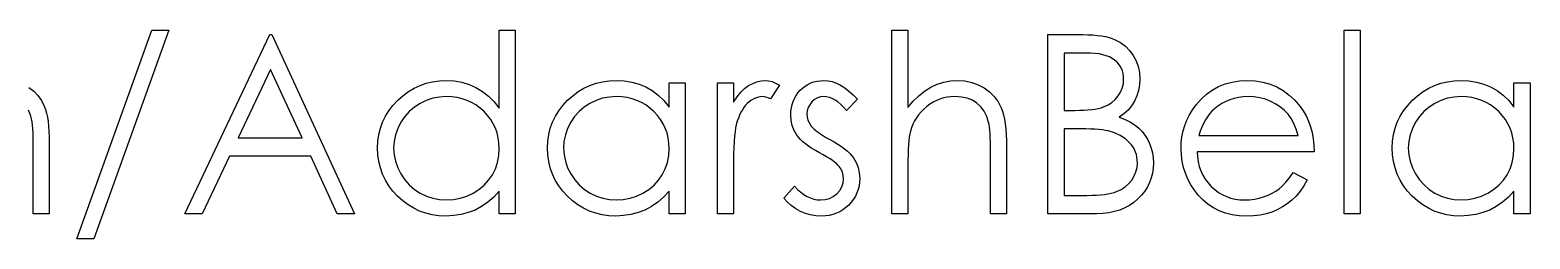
# Model space of a CAD drawing. Header units: millimetres. Extents: x -27 to 266, y -7 to 117.
# Drawn here: x 136.35 to 165.67, y 65.19 to 69.27 of the extents above; entities that cross this region are included whole.
import ezdxf

# ---------------------------------------------------------------- set-up
doc = ezdxf.new("R2010")
doc.units = ezdxf.units.MM

msp = doc.modelspace()

# ---------------------------------------------------------------- linework, layer by layer
at = {"color": 7, "linetype": 'Continuous', "flags": 128}
for points in [[(139.064, 69.271), (137.6, 65.188), (137.6, 65.188), (137.269, 65.188), (137.269, 65.188), (138.733, 69.271), (138.733, 69.271), (139.064, 69.271)], [(145.839, 69.271), (145.839, 65.681), (145.839, 65.681), (145.525, 65.681), (145.525, 65.681), (145.525, 66.124), (145.525, 66.124), (145.417, 66.006), (145.302, 65.905), (145.18, 65.821), (145.053, 65.754), (144.919, 65.703), (144.779, 65.666), (144.633, 65.644), (144.481, 65.637), (144.481, 65.637), (144.345, 65.643), (144.215, 65.661), (144.089, 65.691), (143.969, 65.733), (143.854, 65.788), (143.743, 65.855), (143.638, 65.933), (143.538, 66.024), (143.446, 66.124), (143.366, 66.228), (143.3, 66.338), (143.244, 66.454), (143.202, 66.575), (143.172, 66.7), (143.153, 66.831), (143.147, 66.967), (143.147, 66.967), (143.153, 67.101), (143.172, 67.23), (143.202, 67.353), (143.246, 67.472), (143.301, 67.586), (143.369, 67.694), (143.448, 67.799), (143.541, 67.898), (143.642, 67.988), (143.749, 68.067), (143.859, 68.133), (143.976, 68.187), (144.097, 68.23), (144.223, 68.26), (144.354, 68.278), (144.49, 68.284), (144.49, 68.284), (144.647, 68.276), (144.795, 68.25), (144.936, 68.208), (145.069, 68.149), (145.195, 68.073), (145.313, 67.98), (145.423, 67.87), (145.525, 67.744), (145.525, 67.744), (145.525, 69.271), (145.525, 69.271), (145.839, 69.271)], [(153.198, 69.271), (153.512, 69.271), (153.512, 69.271), (153.512, 67.756), (153.512, 67.756), (153.616, 67.88), (153.726, 67.987), (153.839, 68.079), (153.958, 68.152), (154.082, 68.21), (154.212, 68.251), (154.346, 68.276), (154.486, 68.284), (154.486, 68.284), (154.627, 68.275), (154.76, 68.248), (154.885, 68.203), (155.002, 68.14), (155.107, 68.061), (155.198, 67.971), (155.274, 67.867), (155.335, 67.751), (155.36, 67.686), (155.382, 67.612), (155.4, 67.53), (155.415, 67.438), (155.426, 67.338), (155.435, 67.23), (155.44, 67.113), (155.442, 66.988), (155.442, 66.988), (155.442, 65.681), (155.442, 65.681), (155.128, 65.681), (155.128, 65.681), (155.128, 66.885), (155.128, 66.885), (155.127, 66.989), (155.126, 67.084), (155.123, 67.171), (155.119, 67.248), (155.114, 67.316), (155.107, 67.375), (155.1, 67.426), (155.091, 67.467), (155.091, 67.467), (155.053, 67.584), (155.003, 67.687), (154.94, 67.773), (154.863, 67.844), (154.774, 67.899), (154.673, 67.938), (154.558, 67.962), (154.43, 67.97), (154.43, 67.97), (154.354, 67.967), (154.281, 67.958), (154.209, 67.943), (154.139, 67.922), (154.071, 67.894), (154.006, 67.861), (153.942, 67.821), (153.88, 67.775), (153.822, 67.725), (153.77, 67.672), (153.722, 67.616), (153.679, 67.557), (153.642, 67.495), (153.61, 67.431), (153.582, 67.363), (153.561, 67.293), (153.561, 67.293), (153.55, 67.241), (153.54, 67.18), (153.531, 67.11), (153.524, 67.028), (153.519, 66.938), (153.515, 66.837), (153.513, 66.727), (153.512, 66.606), (153.512, 66.606), (153.512, 65.681), (153.512, 65.681), (153.198, 65.681), (153.198, 65.681), (153.198, 69.271)], [(162.038, 69.271), (162.352, 69.271), (162.352, 69.271), (162.352, 65.681), (162.352, 65.681), (162.038, 65.681), (162.038, 65.681), (162.038, 69.271)], [(141.083, 69.181), (142.698, 65.681), (142.698, 65.681), (142.357, 65.681), (142.357, 65.681), (141.839, 66.803), (141.839, 66.803), (140.253, 66.803), (140.253, 66.803), (139.721, 65.681), (139.721, 65.681), (139.378, 65.681), (139.378, 65.681), (141.038, 69.181), (141.038, 69.181), (141.083, 69.181)], [(156.25, 69.181), (156.932, 69.181), (156.932, 69.181), (157.033, 69.18), (157.127, 69.175), (157.215, 69.167), (157.297, 69.156), (157.373, 69.142), (157.444, 69.125), (157.508, 69.105), (157.566, 69.081), (157.671, 69.024), (157.765, 68.955), (157.846, 68.871), (157.916, 68.774), (157.972, 68.668), (158.012, 68.556), (158.037, 68.438), (158.044, 68.314), (158.044, 68.314), (158.038, 68.198), (158.018, 68.088), (157.986, 67.983), (157.941, 67.884), (157.884, 67.792), (157.815, 67.708), (157.733, 67.635), (157.64, 67.57), (157.64, 67.57), (157.758, 67.522), (157.863, 67.47), (157.952, 67.414), (158.027, 67.354), (158.091, 67.288), (158.147, 67.218), (158.197, 67.139), (158.238, 67.055), (158.271, 66.965), (158.295, 66.873), (158.309, 66.775), (158.314, 66.675), (158.314, 66.675), (158.309, 66.573), (158.295, 66.474), (158.271, 66.38), (158.238, 66.291), (158.195, 66.205), (158.143, 66.122), (158.081, 66.044), (158.01, 65.97), (157.931, 65.902), (157.845, 65.843), (157.753, 65.794), (157.655, 65.754), (157.55, 65.722), (157.439, 65.7), (157.321, 65.686), (157.196, 65.681), (157.196, 65.681), (156.25, 65.681), (156.25, 65.681), (156.25, 69.181)], [(156.564, 68.822), (156.564, 67.701), (156.564, 67.701), (156.775, 67.701), (156.775, 67.701), (156.867, 67.702), (156.953, 67.705), (157.033, 67.711), (157.108, 67.718), (157.174, 67.727), (157.235, 67.739), (157.29, 67.753), (157.338, 67.769), (157.424, 67.807), (157.5, 67.856), (157.567, 67.915), (157.624, 67.983), (157.671, 68.058), (157.704, 68.137), (157.724, 68.22), (157.73, 68.308), (157.73, 68.308), (157.728, 68.366), (157.719, 68.421), (157.705, 68.473), (157.686, 68.522), (157.661, 68.568), (157.631, 68.61), (157.594, 68.649), (157.553, 68.685), (157.505, 68.717), (157.451, 68.745), (157.391, 68.769), (157.324, 68.788), (157.25, 68.803), (157.17, 68.814), (157.083, 68.82), (156.99, 68.822), (156.99, 68.822), (156.564, 68.822)], [(141.057, 68.499), (140.423, 67.162), (140.423, 67.162), (141.674, 67.162), (141.674, 67.162), (141.057, 68.499)], [(136.331, 68.151), (136.426, 68.078), (136.508, 67.992), (136.577, 67.893), (136.632, 67.78), (136.655, 67.717), (136.675, 67.646), (136.692, 67.568), (136.706, 67.483), (136.716, 67.39), (136.724, 67.29), (136.729, 67.182), (136.73, 67.067), (136.73, 67.067), (136.73, 65.681), (136.73, 65.681), (136.416, 65.681), (136.416, 65.681), (136.416, 67.068), (136.416, 67.068), (136.416, 67.166), (136.413, 67.257), (136.408, 67.339), (136.401, 67.413), (136.393, 67.479), (136.383, 67.537), (136.371, 67.588), (136.357, 67.63), (136.322, 67.703)], [(149.16, 68.239), (149.16, 65.681), (149.16, 65.681), (148.846, 65.681), (148.846, 65.681), (148.846, 66.124), (148.846, 66.124), (148.737, 66.006), (148.623, 65.905), (148.501, 65.821), (148.373, 65.754), (148.239, 65.703), (148.1, 65.666), (147.953, 65.644), (147.801, 65.637), (147.801, 65.637), (147.666, 65.643), (147.535, 65.661), (147.41, 65.691), (147.289, 65.733), (147.174, 65.788), (147.063, 65.855), (146.958, 65.933), (146.858, 66.024), (146.766, 66.124), (146.687, 66.228), (146.62, 66.338), (146.565, 66.454), (146.522, 66.575), (146.492, 66.7), (146.474, 66.831), (146.467, 66.967), (146.467, 66.967), (146.474, 67.101), (146.492, 67.23), (146.523, 67.353), (146.566, 67.472), (146.622, 67.586), (146.689, 67.694), (146.769, 67.799), (146.862, 67.898), (146.962, 67.988), (147.069, 68.067), (147.18, 68.133), (147.296, 68.187), (147.418, 68.23), (147.544, 68.26), (147.675, 68.278), (147.811, 68.284), (147.811, 68.284), (147.967, 68.276), (148.116, 68.253), (148.257, 68.214), (148.39, 68.16), (148.515, 68.089), (148.634, 67.999), (148.743, 67.892), (148.846, 67.766), (148.846, 67.766), (148.846, 68.239), (148.846, 68.239), (149.16, 68.239)], [(149.788, 68.239), (150.102, 68.239), (150.102, 68.239), (150.102, 67.863), (150.102, 67.863), (150.174, 67.966), (150.247, 68.055), (150.322, 68.127), (150.399, 68.184), (150.479, 68.228), (150.56, 68.259), (150.642, 68.278), (150.726, 68.284), (150.726, 68.284), (150.791, 68.278), (150.859, 68.262), (150.928, 68.235), (151, 68.196), (151, 68.196), (150.827, 67.924), (150.827, 67.924), (150.781, 67.944), (150.739, 67.959), (150.701, 67.967), (150.667, 67.97), (150.667, 67.97), (150.591, 67.962), (150.517, 67.936), (150.445, 67.894), (150.373, 67.835), (150.339, 67.8), (150.307, 67.759), (150.277, 67.714), (150.249, 67.664), (150.223, 67.61), (150.2, 67.551), (150.178, 67.487), (150.158, 67.419), (150.158, 67.419), (150.145, 67.358), (150.134, 67.283), (150.124, 67.194), (150.116, 67.091), (150.11, 66.974), (150.106, 66.844), (150.103, 66.699), (150.102, 66.541), (150.102, 66.541), (150.102, 65.681), (150.102, 65.681), (149.788, 65.681), (149.788, 65.681), (149.788, 68.239)], [(152.525, 67.92), (152.312, 67.701), (152.312, 67.701), (152.256, 67.764), (152.2, 67.818), (152.144, 67.865), (152.089, 67.903), (152.034, 67.932), (151.979, 67.953), (151.924, 67.966), (151.87, 67.97), (151.87, 67.97), (151.804, 67.964), (151.743, 67.944), (151.687, 67.912), (151.635, 67.866), (151.593, 67.812), (151.563, 67.755), (151.544, 67.692), (151.538, 67.626), (151.538, 67.626), (151.544, 67.565), (151.56, 67.507), (151.587, 67.45), (151.625, 67.394), (151.625, 67.394), (151.649, 67.365), (151.68, 67.335), (151.717, 67.304), (151.76, 67.272), (151.809, 67.238), (151.863, 67.204), (151.924, 67.167), (151.99, 67.13), (151.99, 67.13), (152.072, 67.084), (152.146, 67.038), (152.214, 66.993), (152.275, 66.948), (152.329, 66.903), (152.377, 66.859), (152.417, 66.814), (152.451, 66.771), (152.451, 66.771), (152.503, 66.681), (152.541, 66.585), (152.562, 66.483), (152.57, 66.376), (152.57, 66.376), (152.567, 66.3), (152.557, 66.227), (152.54, 66.157), (152.517, 66.09), (152.486, 66.026), (152.449, 65.965), (152.406, 65.907), (152.356, 65.851), (152.3, 65.801), (152.242, 65.757), (152.18, 65.721), (152.115, 65.691), (152.046, 65.667), (151.974, 65.65), (151.899, 65.64), (151.821, 65.637), (151.821, 65.637), (151.715, 65.642), (151.612, 65.66), (151.511, 65.688), (151.412, 65.728), (151.319, 65.779), (151.234, 65.839), (151.157, 65.907), (151.089, 65.983), (151.089, 65.983), (151.298, 66.22), (151.298, 66.22), (151.358, 66.157), (151.419, 66.102), (151.481, 66.056), (151.544, 66.018), (151.607, 65.989), (151.673, 65.968), (151.738, 65.955), (151.804, 65.951), (151.804, 65.951), (151.895, 65.958), (151.978, 65.982), (152.055, 66.019), (152.124, 66.073), (152.182, 66.137), (152.223, 66.207), (152.248, 66.282), (152.256, 66.362), (152.256, 66.362), (152.25, 66.429), (152.234, 66.492), (152.208, 66.551), (152.17, 66.606), (152.17, 66.606), (152.145, 66.633), (152.114, 66.662), (152.075, 66.692), (152.03, 66.725), (151.978, 66.758), (151.919, 66.793), (151.854, 66.831), (151.782, 66.87), (151.782, 66.87), (151.704, 66.914), (151.633, 66.958), (151.568, 67.002), (151.509, 67.046), (151.457, 67.089), (151.413, 67.133), (151.373, 67.176), (151.341, 67.219), (151.341, 67.219), (151.29, 67.308), (151.253, 67.404), (151.231, 67.505), (151.224, 67.613), (151.224, 67.613), (151.227, 67.684), (151.235, 67.751), (151.25, 67.816), (151.269, 67.877), (151.295, 67.936), (151.327, 67.991), (151.364, 68.044), (151.407, 68.093), (151.455, 68.137), (151.505, 68.176), (151.558, 68.209), (151.614, 68.236), (151.674, 68.257), (151.736, 68.272), (151.802, 68.281), (151.87, 68.284), (151.87, 68.284), (151.952, 68.278), (152.033, 68.262), (152.115, 68.233), (152.197, 68.193), (152.278, 68.142), (152.36, 68.079), (152.443, 68.006), (152.525, 67.92)], [(161.041, 66.489), (161.32, 66.343), (161.32, 66.343), (161.251, 66.226), (161.178, 66.12), (161.099, 66.026), (161.015, 65.945), (160.926, 65.874), (160.832, 65.813), (160.732, 65.759), (160.627, 65.715), (160.515, 65.681), (160.397, 65.656), (160.271, 65.642), (160.139, 65.637), (160.139, 65.637), (159.991, 65.643), (159.853, 65.662), (159.722, 65.693), (159.6, 65.738), (159.486, 65.794), (159.38, 65.864), (159.282, 65.946), (159.193, 66.04), (159.113, 66.143), (159.044, 66.249), (158.985, 66.358), (158.938, 66.471), (158.9, 66.587), (158.873, 66.705), (158.858, 66.828), (158.852, 66.953), (158.852, 66.953), (158.857, 67.071), (158.87, 67.186), (158.893, 67.298), (158.926, 67.406), (158.967, 67.511), (159.018, 67.613), (159.078, 67.712), (159.147, 67.807), (159.147, 67.807), (159.244, 67.919), (159.349, 68.016), (159.462, 68.098), (159.583, 68.165), (159.712, 68.217), (159.849, 68.255), (159.994, 68.276), (160.146, 68.284), (160.146, 68.284), (160.303, 68.276), (160.453, 68.252), (160.594, 68.213), (160.726, 68.159), (160.851, 68.088), (160.967, 68.001), (161.076, 67.898), (161.176, 67.781), (161.176, 67.781), (161.241, 67.689), (161.296, 67.592), (161.344, 67.489), (161.382, 67.381), (161.413, 67.267), (161.436, 67.148), (161.449, 67.023), (161.455, 66.893), (161.455, 66.893), (159.166, 66.893), (159.166, 66.893), (159.173, 66.792), (159.187, 66.695), (159.209, 66.603), (159.24, 66.517), (159.278, 66.434), (159.324, 66.357), (159.379, 66.284), (159.441, 66.215), (159.51, 66.153), (159.582, 66.099), (159.658, 66.054), (159.739, 66.017), (159.823, 65.988), (159.912, 65.968), (160.003, 65.955), (160.099, 65.951), (160.099, 65.951), (160.193, 65.954), (160.285, 65.965), (160.376, 65.984), (160.466, 66.01), (160.552, 66.043), (160.632, 66.08), (160.704, 66.122), (160.77, 66.169), (160.833, 66.226), (160.9, 66.299), (160.969, 66.386), (161.041, 66.489)], [(165.673, 68.239), (165.673, 65.681), (165.673, 65.681), (165.359, 65.681), (165.359, 65.681), (165.359, 66.124), (165.359, 66.124), (165.25, 66.006), (165.136, 65.905), (165.014, 65.821), (164.886, 65.754), (164.752, 65.703), (164.613, 65.666), (164.466, 65.644), (164.314, 65.637), (164.314, 65.637), (164.179, 65.643), (164.048, 65.661), (163.923, 65.691), (163.802, 65.733), (163.687, 65.788), (163.576, 65.855), (163.471, 65.933), (163.371, 66.024), (163.279, 66.124), (163.2, 66.228), (163.133, 66.338), (163.078, 66.454), (163.035, 66.575), (163.005, 66.7), (162.987, 66.831), (162.98, 66.967), (162.98, 66.967), (162.987, 67.101), (163.005, 67.23), (163.036, 67.353), (163.079, 67.472), (163.135, 67.586), (163.202, 67.694), (163.282, 67.799), (163.374, 67.898), (163.475, 67.988), (163.582, 68.067), (163.693, 68.133), (163.809, 68.187), (163.93, 68.23), (164.057, 68.26), (164.188, 68.278), (164.324, 68.284), (164.324, 68.284), (164.48, 68.276), (164.629, 68.253), (164.77, 68.214), (164.903, 68.16), (165.028, 68.089), (165.147, 67.999), (165.256, 67.892), (165.359, 67.766), (165.359, 67.766), (165.359, 68.239), (165.359, 68.239), (165.673, 68.239)], [(144.494, 67.97), (144.357, 67.962), (144.225, 67.937), (144.099, 67.896), (143.978, 67.838), (143.866, 67.766), (143.765, 67.68), (143.677, 67.581), (143.601, 67.468), (143.54, 67.347), (143.496, 67.223), (143.469, 67.095), (143.461, 66.964), (143.461, 66.964), (143.47, 66.833), (143.496, 66.706), (143.54, 66.581), (143.602, 66.459), (143.679, 66.345), (143.767, 66.245), (143.868, 66.158), (143.981, 66.085), (144.103, 66.026), (144.228, 65.984), (144.358, 65.959), (144.492, 65.951), (144.492, 65.951), (144.628, 65.959), (144.76, 65.984), (144.889, 66.025), (145.013, 66.083), (145.129, 66.155), (145.231, 66.24), (145.318, 66.336), (145.392, 66.443), (145.45, 66.56), (145.492, 66.685), (145.517, 66.816), (145.525, 66.955), (145.525, 66.955), (145.52, 67.061), (145.506, 67.162), (145.483, 67.26), (145.451, 67.352), (145.409, 67.441), (145.358, 67.525), (145.297, 67.604), (145.227, 67.679), (145.151, 67.747), (145.07, 67.807), (144.985, 67.856), (144.896, 67.897), (144.802, 67.929), (144.703, 67.952), (144.601, 67.966), (144.495, 67.97)], [(147.815, 67.97), (147.678, 67.962), (147.546, 67.937), (147.42, 67.896), (147.298, 67.838), (147.186, 67.766), (147.086, 67.68), (146.998, 67.581), (146.921, 67.468), (146.86, 67.347), (146.817, 67.223), (146.79, 67.095), (146.782, 66.964), (146.782, 66.964), (146.791, 66.833), (146.817, 66.706), (146.861, 66.581), (146.923, 66.459), (147, 66.345), (147.088, 66.245), (147.189, 66.158), (147.302, 66.085), (147.423, 66.026), (147.549, 65.984), (147.678, 65.959), (147.812, 65.951), (147.812, 65.951), (147.948, 65.959), (148.081, 65.984), (148.209, 66.025), (148.334, 66.083), (148.45, 66.155), (148.552, 66.24), (148.639, 66.336), (148.712, 66.443), (148.771, 66.56), (148.813, 66.685), (148.837, 66.816), (148.846, 66.955), (148.846, 66.955), (148.841, 67.061), (148.827, 67.162), (148.804, 67.26), (148.771, 67.352), (148.729, 67.441), (148.678, 67.525), (148.618, 67.604), (148.548, 67.679), (148.471, 67.747), (148.391, 67.807), (148.305, 67.856), (148.216, 67.897), (148.122, 67.929), (148.024, 67.952), (147.922, 67.966), (147.815, 67.97)], [(161.141, 67.207), (161.103, 67.331), (161.058, 67.442), (161.005, 67.539), (160.945, 67.624), (160.876, 67.698), (160.796, 67.765), (160.707, 67.823), (160.606, 67.875), (160.5, 67.917), (160.39, 67.946), (160.277, 67.964), (160.163, 67.97), (160.163, 67.97), (160.069, 67.966), (159.977, 67.955), (159.89, 67.936), (159.806, 67.91), (159.725, 67.876), (159.648, 67.835), (159.574, 67.786), (159.503, 67.73), (159.503, 67.73), (159.454, 67.684), (159.409, 67.632), (159.366, 67.575), (159.327, 67.513), (159.29, 67.444), (159.257, 67.37), (159.227, 67.292), (159.199, 67.207), (159.199, 67.207), (161.141, 67.207)], [(164.328, 67.97), (164.19, 67.962), (164.059, 67.937), (163.932, 67.896), (163.811, 67.838), (163.699, 67.766), (163.599, 67.68), (163.51, 67.581), (163.434, 67.468), (163.373, 67.347), (163.329, 67.223), (163.303, 67.095), (163.294, 66.964), (163.294, 66.964), (163.304, 66.833), (163.329, 66.706), (163.374, 66.581), (163.435, 66.459), (163.512, 66.345), (163.601, 66.245), (163.702, 66.158), (163.815, 66.085), (163.936, 66.026), (164.061, 65.984), (164.191, 65.959), (164.325, 65.951), (164.325, 65.951), (164.461, 65.959), (164.594, 65.984), (164.722, 66.025), (164.847, 66.083), (164.962, 66.155), (165.065, 66.24), (165.152, 66.336), (165.225, 66.443), (165.283, 66.56), (165.326, 66.685), (165.35, 66.816), (165.359, 66.955), (165.359, 66.955), (165.354, 67.061), (165.34, 67.162), (165.316, 67.26), (165.284, 67.352), (165.242, 67.441), (165.191, 67.525), (165.131, 67.604), (165.061, 67.679), (164.984, 67.747), (164.903, 67.807), (164.818, 67.856), (164.729, 67.897), (164.635, 67.929), (164.537, 67.952), (164.434, 67.966), (164.328, 67.97)], [(156.564, 67.342), (156.564, 66.04), (156.564, 66.04), (157.011, 66.04), (157.011, 66.04), (157.107, 66.042), (157.196, 66.045), (157.278, 66.05), (157.355, 66.059), (157.423, 66.068), (157.486, 66.081), (157.542, 66.096), (157.591, 66.113), (157.679, 66.154), (157.758, 66.206), (157.827, 66.268), (157.887, 66.34), (157.936, 66.419), (157.971, 66.501), (157.993, 66.587), (158, 66.675), (158, 66.675), (157.997, 66.73), (157.99, 66.784), (157.978, 66.836), (157.962, 66.887), (157.94, 66.934), (157.913, 66.981), (157.882, 67.026), (157.847, 67.069), (157.763, 67.147), (157.665, 67.211), (157.553, 67.262), (157.427, 67.3), (157.427, 67.3), (157.376, 67.31), (157.315, 67.319), (157.247, 67.326), (157.169, 67.331), (157.083, 67.336), (156.988, 67.339), (156.884, 67.341), (156.772, 67.342), (156.772, 67.342), (156.564, 67.342)]]:
    msp.add_lwpolyline(points, dxfattribs=at)

doc.saveas('drawing.dxf')
